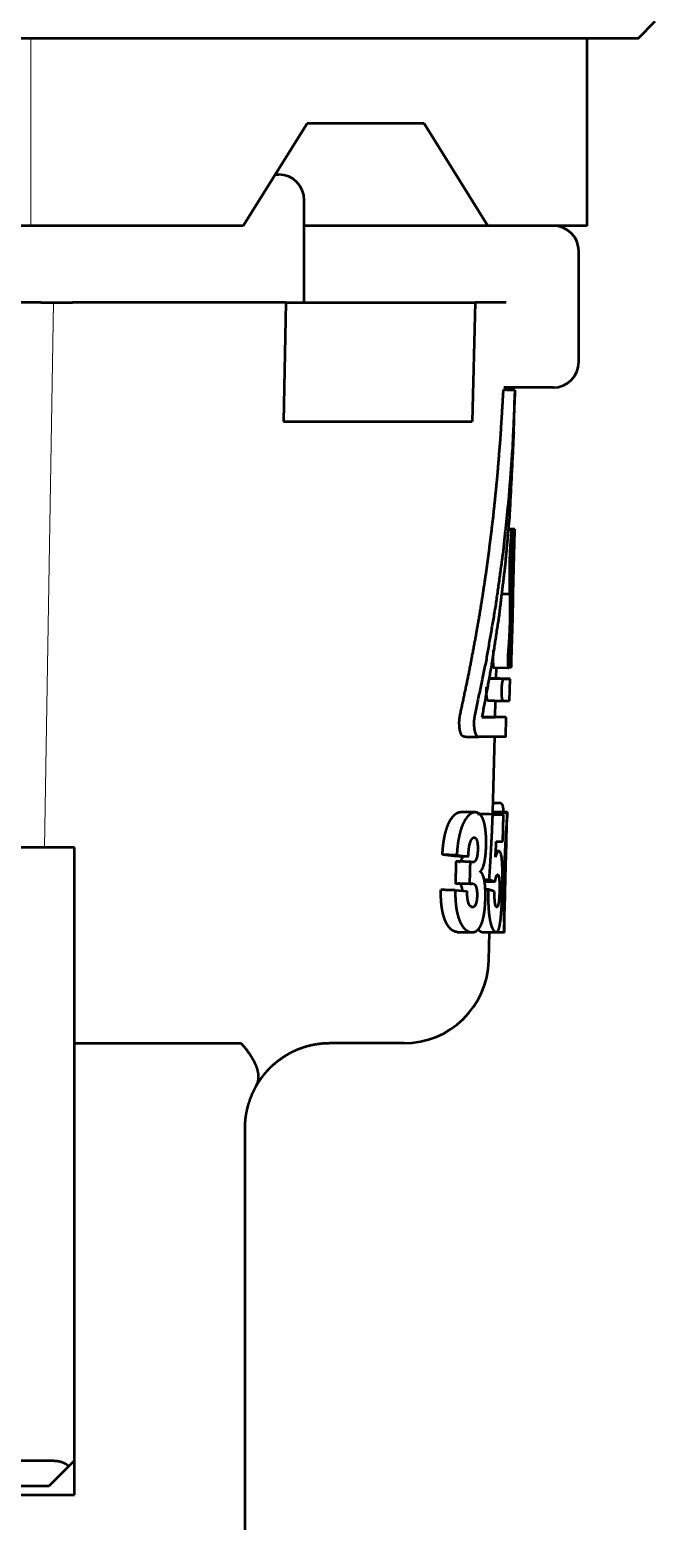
# Paper-space layout 'Layout1' of a CAD drawing. Header units: millimetres. Extents: x 69 to 348, y 30 to 269.
# Drawn here: x 333.53 to 348.22, y 121.61 to 156.63 of the extents above; entities that cross this region are included whole.
import ezdxf

# ---------------------------------------------------------------- set-up
doc = ezdxf.new("R2010")
doc.units = ezdxf.units.MM
doc.layers.add('170', color=7, linetype='Continuous', true_color=0xffffff)

psp = doc.layouts.get("Layout1")

# ---------------------------------------------------------------- linework, layer by layer
at = {"layer": '170', "color": 155, "linetype": 'Continuous', "lineweight": 50}
for p, q in [((347.819, 156.429), (348.219, 156.829)), ((346.623, 152.029), (346.623, 156.429)), ((338.546, 152.029), (340.044, 154.429)), ((342.792, 154.429), (340.044, 154.429)), ((342.792, 154.429), (344.29, 152.029)), ((339.98, 150.229), (339.98, 152.629)), ((338.546, 152.029), (335.784, 152.029)), ((344.29, 152.029), (339.98, 152.029)), ((346.019, 152.029), (344.29, 152.029)), ((346.423, 148.829), (346.423, 151.429)), ((333.79, 150.229), (328.494, 150.229)), ((339.546, 150.229), (339.493, 147.429)), ((339.546, 150.229), (343.989, 150.229)), ((343.989, 150.229), (343.918, 147.429)), ((344.922, 148.171), (344.654, 148.175)), ((344.922, 148.171), (344.66, 148.175)), ((344.922, 148.167), (344.922, 148.171)), ((344.897, 147.171), (344.921, 148.09)), ((344.855, 144.884), (344.76, 144.886)), ((344.921, 144.901), (344.762, 144.904)), ((344.923, 144.901), (344.762, 144.904)), ((344.91, 144.76), (344.869, 144.761)), ((344.842, 141.787), (344.892, 143.698)), ((344.802, 143.374), (344.608, 143.38)), ((344.427, 141.653), (344.775, 141.644)), ((344.486, 141.394), (344.493, 141.651)), ((344.781, 141.661), (344.828, 141.66)), ((344.783, 141.669), (344.842, 141.668)), ((344.651, 141.383), (344.301, 141.39)), ((344.483, 141.394), (344.308, 141.394)), ((344.657, 141.388), (344.811, 141.388)), ((344.797, 140.868), (344.811, 141.388)), ((344.462, 140.483), (344.473, 140.874)), ((344.643, 140.868), (344.797, 140.868)), ((344.797, 140.868), (344.797, 140.868)), ((344.72, 140.486), (344.459, 140.491)), ((344.71, 140.022), (344.722, 140.486)), ((344.404, 138.258), (344.451, 140.031)), ((344.601, 138.466), (344.41, 138.469)), ((344.324, 138.209), (344.049, 138.209)), ((344.397, 138.203), (344.049, 138.209)), ((344.659, 138.203), (344.324, 138.209)), ((344.74, 138.236), (344.373, 138.243)), ((344.397, 138.203), (344.659, 138.203)), ((344.745, 138.255), (344.404, 138.261)), ((344.73, 137.603), (344.747, 138.238)), ((344.738, 138.236), (344.745, 138.255)), ((333.582, 137.429), (331.881, 137.429)), ((344.555, 137.338), (344.476, 137.339)), ((344.488, 137.565), (344.642, 137.566)), ((343.493, 137.222), (343.225, 137.254)), ((343.562, 137.248), (343.832, 137.215)), ((344.316, 136.669), (344.205, 136.671)), ((344.46, 136.618), (344.212, 136.622)), ((343.525, 136.425), (343.804, 136.401)), ((344.301, 136.441), (344.23, 136.442)), ((344.674, 135.454), (344.69, 136.093)), ((344.313, 134.777), (344.33, 135.44)), ((344.488, 135.44), (344.677, 135.437)), ((334.58, 122.229), (334.58, 132.829)), ((338.58, 130.829), (338.58, 105.966)), ((334.449, 122.898), (334.58, 123.029))]:
    psp.add_line(p, q, dxfattribs=at)
at = {"layer": '170', "color": 155, "linetype": 'Continuous', "lineweight": 13}
for p, q in [((333.555, 156.429), (333.555, 152.029)), ((333.88, 137.429), (334.089, 150.229)), ((344.747, 138.25), (344.404, 138.256))]:
    psp.add_line(p, q, dxfattribs=at)
at = {"layer": '170', "color": 155, "linetype": 'Continuous', "lineweight": 50}
for centre, radius, start, end in [((339.38, 152.629), 0.6, 0, 90), ((345.823, 151.429), 0.6, 0, 90), ((345.823, 148.829), 0.6, 270, 0), ((342.314, 134.829), 2, 270, 358.5)]:
    psp.add_arc(centre, radius, start, end, dxfattribs=at)
for points, knots in [([(347.819, 156.429), (347.384, 156.429), (346.097, 156.429), (344.011, 156.429), (341.207, 156.429), (339.571, 156.429), (335.913, 156.429), (333.928, 156.429), (329.744, 156.429), (325.419, 156.429), (321.126, 156.429), (317.038, 156.429), (313.319, 156.429), (311.646, 156.429), (308.757, 156.429), (307.569, 156.429)], [0, 0, 0.010796, 0.042763, 0.094613, 0.164261, 0.204906, 0.295797, 0.345125, 0.44906, 0.556522, 0.663184, 0.764753, 0.857138, 0.898705, 0.970499, 1, 1]), ([(335.784, 152.029), (335.014, 152.029), (333.028, 152.029)], [0, 0, 0.27921, 1, 1]), ([(333.79, 150.229), (333.86, 150.229), (333.942, 150.229), (334.034, 150.229), (334.083, 150.229), (334.134, 150.229), (334.236, 150.229), (334.288, 150.229), (334.341, 150.229), (334.442, 150.229), (334.538, 150.229)], [0, 0, 0.093766, 0.203938, 0.326898, 0.391968, 0.459442, 0.596929, 0.666335, 0.736046, 0.871378, 1, 1]), ([(339.546, 150.229), (338.02, 150.229), (334.538, 150.229)], [0, 0, 0.304799, 1, 1]), ([(344.647, 148.003), (344.649, 148.037), (344.65, 148.068), (344.651, 148.082), (344.652, 148.096), (344.653, 148.108), (344.654, 148.119), (344.655, 148.129), (344.655, 148.139), (344.656, 148.147), (344.657, 148.154), (344.658, 148.165), (344.659, 148.172)], [0, 0, 0.202224, 0.383841, 0.467439, 0.545879, 0.618471, 0.684918, 0.745224, 0.799683, 0.848369, 0.891091, 0.957989, 1, 1]), ([(344.66, 148.175), (344.66, 148.174), (344.659, 148.172)], [0, 0, 0.260223, 1, 1]), ([(345.823, 148.229), (345.687, 148.229), (344.665, 148.229)], [0, 0, 0.117706, 1, 1]), ([(344.922, 148.168), (344.922, 148.151), (344.922, 148.119), (344.921, 148.08), (344.919, 148.014), (344.919, 147.998)], [0, 0, 0.099175, 0.285366, 0.520306, 0.906414, 1, 1]), ([(343.64, 140.547), (343.837, 141.472), (344.012, 142.4), (344.093, 142.865), (344.168, 143.331), (344.238, 143.796), (344.303, 144.263), (344.419, 145.196), (344.514, 146.131), (344.59, 147.067), (344.647, 148.003)], [0, 0, 0.1256, 0.250983, 0.313613, 0.376199, 0.438734, 0.501225, 0.626105, 0.750856, 0.875472, 1, 1]), ([(344.919, 147.998), (344.867, 146.825), (344.78, 145.653), (344.646, 144.371), (344.468, 143.093), (344.247, 141.814), (343.982, 140.541)], [0, 0, 0.156051, 0.312165, 0.483378, 0.654839, 0.827197, 1, 1]), ([(339.493, 147.429), (342.172, 147.429), (343.918, 147.429)], [0, 0, 0.60541, 1, 1]), ([(344.897, 147.171), (344.798, 145.216), (344.691, 144.03), (344.547, 142.847), (344.367, 141.664), (344.149, 140.485)], [0, 0, 0.290658, 0.467377, 0.644287, 0.821955, 1, 1]), ([(344.831, 144.749), (344.826, 144.683), (344.821, 144.615), (344.816, 144.536), (344.811, 144.456), (344.807, 144.374), (344.803, 144.291), (344.8, 144.208), (344.798, 144.124)], [0, 0, 0.105724, 0.214396, 0.340228, 0.46882, 0.599644, 0.732146, 0.865783, 1, 1]), ([(344.863, 144.5), (344.865, 144.523), (344.866, 144.547), (344.866, 144.559), (344.867, 144.572), (344.867, 144.585), (344.868, 144.598), (344.869, 144.623), (344.869, 144.649), (344.87, 144.674), (344.87, 144.699), (344.87, 144.723), (344.87, 144.747), (344.869, 144.769), (344.869, 144.789), (344.868, 144.808), (344.867, 144.825), (344.866, 144.84), (344.865, 144.853), (344.863, 144.864), (344.861, 144.873), (344.859, 144.879), (344.858, 144.882), (344.855, 144.884), (344.853, 144.883), (344.851, 144.879), (344.849, 144.873), (344.846, 144.865), (344.844, 144.855), (344.843, 144.848), (344.842, 144.842), (344.84, 144.834), (344.839, 144.827), (344.837, 144.81), (344.835, 144.791), (344.833, 144.771), (344.831, 144.749)], [0, 0, 0.044205, 0.090002, 0.113495, 0.137398, 0.161652, 0.18608, 0.234868, 0.283647, 0.332262, 0.379791, 0.425567, 0.469672, 0.51152, 0.550525, 0.586749, 0.61965, 0.648609, 0.673543, 0.694299, 0.710634, 0.722588, 0.730508, 0.735246, 0.739813, 0.747566, 0.759588, 0.776028, 0.796731, 0.808637, 0.82158, 0.835628, 0.850624, 0.883111, 0.918877, 0.957943, 1, 1]), ([(344.91, 144.76), (344.907, 144.68), (344.903, 144.597), (344.899, 144.512), (344.896, 144.424), (344.895, 144.379), (344.893, 144.334), (344.89, 144.244), (344.887, 144.153), (344.885, 144.062), (344.884, 144.016), (344.883, 143.97), (344.882, 143.925), (344.882, 143.88), (344.88, 143.792), (344.879, 143.706), (344.879, 143.622), (344.878, 143.541), (344.878, 143.463), (344.877, 143.389)], [0, 0, 0.058485, 0.118849, 0.181047, 0.245115, 0.277839, 0.310804, 0.376862, 0.443125, 0.509585, 0.542922, 0.57625, 0.609321, 0.641992, 0.706193, 0.768885, 0.830121, 0.889352, 0.945983, 1, 1]), ([(344.921, 144.901), (344.92, 144.898), (344.919, 144.892), (344.918, 144.886), (344.918, 144.88), (344.917, 144.873), (344.916, 144.865), (344.915, 144.845), (344.913, 144.82), (344.912, 144.792), (344.91, 144.76)], [0, 0, 0.018107, 0.067323, 0.103417, 0.147494, 0.199617, 0.259193, 0.400802, 0.573352, 0.773848, 1, 1]), ([(344.914, 144.526), (344.915, 144.581), (344.916, 144.596), (344.916, 144.61), (344.917, 144.64), (344.917, 144.655), (344.918, 144.67), (344.918, 144.685), (344.919, 144.727), (344.92, 144.754), (344.921, 144.803), (344.921, 144.814), (344.922, 144.833), (344.922, 144.842), (344.922, 144.859), (344.922, 144.872), (344.922, 144.883), (344.922, 144.892)], [0, 0, 0.150653, 0.190464, 0.230898, 0.311992, 0.352539, 0.393084, 0.433546, 0.550716, 0.624541, 0.756973, 0.78663, 0.840995, 0.865561, 0.909631, 0.946886, 0.977045, 1, 1]), ([(344.922, 144.892), (344.921, 144.899), (344.921, 144.901)], [0, 0, 0.749409, 1, 1]), ([(344.846, 144.124), (344.848, 144.173), (344.849, 144.223), (344.851, 144.271), (344.853, 144.32), (344.858, 144.412), (344.863, 144.5)], [0, 0, 0.131706, 0.262858, 0.392823, 0.520975, 0.766537, 1, 1]), ([(344.892, 143.673), (344.894, 143.767), (344.897, 143.896), (344.898, 143.951), (344.9, 144.034), (344.903, 144.118), (344.904, 144.175), (344.906, 144.259), (344.908, 144.315), (344.911, 144.423), (344.914, 144.526)], [0, 0, 0.110932, 0.26212, 0.325936, 0.423035, 0.521662, 0.58823, 0.687249, 0.752088, 0.87903, 1, 1]), ([(344.798, 144.124), (344.796, 144.036), (344.795, 143.949), (344.794, 143.846), (344.794, 143.746), (344.795, 143.648), (344.797, 143.553), (344.799, 143.461), (344.802, 143.374)], [0, 0, 0.117037, 0.233519, 0.370089, 0.504254, 0.63513, 0.76191, 0.883789, 1, 1]), ([(344.845, 143.658), (344.844, 143.71), (344.843, 143.764), (344.843, 143.82), (344.843, 143.879), (344.843, 143.939), (344.844, 144), (344.845, 144.061), (344.846, 144.124)], [0, 0, 0.110804, 0.227302, 0.348788, 0.474444, 0.603232, 0.733891, 0.866094, 1, 1]), ([(344.794, 141.749), (344.801, 141.854), (344.808, 141.964), (344.814, 142.078), (344.82, 142.197), (344.822, 142.259), (344.825, 142.32), (344.827, 142.382), (344.83, 142.445), (344.834, 142.571), (344.837, 142.698), (344.839, 142.762), (344.84, 142.827), (344.842, 142.89), (344.843, 142.953), (344.845, 143.078), (344.847, 143.201), (344.847, 143.262), (344.848, 143.322), (344.848, 143.381), (344.848, 143.439), (344.847, 143.551), (344.845, 143.658)], [0, 0, 0.055207, 0.112835, 0.172836, 0.235248, 0.267325, 0.299659, 0.332174, 0.36487, 0.430807, 0.497482, 0.53111, 0.564719, 0.598073, 0.631155, 0.69653, 0.760867, 0.792662, 0.824109, 0.854999, 0.885261, 0.943899, 1, 1]), ([(344.802, 143.374), (344.805, 143.301), (344.807, 143.225), (344.808, 143.146), (344.808, 143.063), (344.808, 143.021), (344.808, 142.978), (344.808, 142.935), (344.807, 142.892), (344.806, 142.805), (344.804, 142.716), (344.803, 142.672), (344.801, 142.628), (344.8, 142.584), (344.798, 142.54), (344.794, 142.455), (344.79, 142.37), (344.788, 142.328), (344.785, 142.287), (344.783, 142.247), (344.78, 142.208), (344.774, 142.131), (344.767, 142.059)], [0, 0, 0.055443, 0.113339, 0.173647, 0.236407, 0.26861, 0.301088, 0.333724, 0.366541, 0.432722, 0.49965, 0.533365, 0.566981, 0.600295, 0.633346, 0.698644, 0.762881, 0.794609, 0.825888, 0.856524, 0.886509, 0.944554, 1, 1]), ([(344.877, 143.389), (344.877, 143.315), (344.876, 143.238), (344.874, 143.159), (344.873, 143.076), (344.872, 143.034), (344.87, 142.947), (344.867, 142.815), (344.865, 142.727), (344.862, 142.638), (344.86, 142.55), (344.857, 142.463), (344.854, 142.379), (344.853, 142.337), (344.852, 142.296), (344.85, 142.256), (344.849, 142.216), (344.846, 142.139), (344.842, 142.066)], [0, 0, 0.055681, 0.113647, 0.173842, 0.23629, 0.268367, 0.333961, 0.43338, 0.50012, 0.56723, 0.634054, 0.69945, 0.763419, 0.794874, 0.825963, 0.856655, 0.886754, 0.944794, 1, 1]), ([(344.419, 142.068), (344.416, 142.037), (344.414, 142.005), (344.413, 141.988), (344.412, 141.97), (344.411, 141.953), (344.41, 141.935), (344.41, 141.917), (344.409, 141.899), (344.409, 141.881), (344.409, 141.863), (344.409, 141.845), (344.409, 141.828), (344.409, 141.811), (344.409, 141.795), (344.41, 141.779), (344.41, 141.764), (344.411, 141.75), (344.412, 141.736), (344.414, 141.712), (344.416, 141.691), (344.418, 141.675), (344.421, 141.663), (344.423, 141.659), (344.424, 141.655), (344.426, 141.654), (344.427, 141.653)], [0, 0, 0.072685, 0.150849, 0.191896, 0.233766, 0.276018, 0.318679, 0.361825, 0.405233, 0.448313, 0.490796, 0.532708, 0.574003, 0.614459, 0.653511, 0.690986, 0.726966, 0.761447, 0.794094, 0.852787, 0.902474, 0.942128, 0.971255, 0.982046, 0.990274, 0.996032, 1, 1]), ([(344.767, 142.059), (344.765, 142.028), (344.763, 141.996), (344.762, 141.979), (344.761, 141.961), (344.76, 141.943), (344.759, 141.926), (344.759, 141.908), (344.758, 141.889), (344.758, 141.871), (344.758, 141.854), (344.758, 141.836), (344.758, 141.819), (344.758, 141.802), (344.758, 141.786), (344.759, 141.77), (344.759, 141.755), (344.76, 141.741), (344.76, 141.727), (344.762, 141.703), (344.764, 141.682), (344.767, 141.665), (344.769, 141.654), (344.771, 141.649), (344.772, 141.646), (344.774, 141.644), (344.775, 141.644)], [0, 0, 0.072742, 0.150946, 0.192016, 0.233911, 0.276188, 0.318874, 0.362045, 0.405481, 0.448613, 0.491122, 0.533036, 0.574355, 0.614836, 0.653935, 0.691433, 0.727406, 0.761906, 0.794567, 0.853258, 0.902974, 0.942584, 0.97164, 0.982391, 0.990541, 0.996212, 1, 1]), ([(344.842, 142.066), (344.841, 142.034), (344.839, 142), (344.839, 141.982), (344.838, 141.963), (344.838, 141.944), (344.837, 141.925), (344.837, 141.906), (344.836, 141.887), (344.836, 141.869), (344.835, 141.85), (344.835, 141.832), (344.835, 141.815), (344.835, 141.798), (344.835, 141.782), (344.835, 141.767), (344.835, 141.753), (344.835, 141.74), (344.835, 141.727), (344.835, 141.716), (344.835, 141.705), (344.835, 141.696), (344.835, 141.688), (344.836, 141.675), (344.836, 141.666), (344.837, 141.661), (344.837, 141.661)], [0, 0, 0.078576, 0.163859, 0.208699, 0.254323, 0.300402, 0.347038, 0.394128, 0.440936, 0.486851, 0.532023, 0.576328, 0.619232, 0.660199, 0.699383, 0.736758, 0.771969, 0.804737, 0.835136, 0.863271, 0.888911, 0.911803, 0.931971, 0.964527, 0.986657, 0.998362, 1, 1]), ([(344.775, 141.644), (344.775, 141.644), (344.779, 141.648), (344.782, 141.66), (344.786, 141.678), (344.789, 141.703), (344.791, 141.725), (344.794, 141.749)], [0, 0, 0.002306, 0.054144, 0.165626, 0.34147, 0.577424, 0.776275, 1, 1]), ([(344.837, 141.661), (344.838, 141.669), (344.839, 141.689), (344.84, 141.717), (344.841, 141.759), (344.842, 141.765)], [0, 0, 0.084025, 0.274464, 0.534624, 0.936287, 1, 1]), ([(344.287, 140.879), (344.287, 140.879), (344.283, 140.884), (344.28, 140.892), (344.276, 140.902), (344.273, 140.914), (344.272, 140.921), (344.27, 140.929), (344.269, 140.937), (344.267, 140.945), (344.265, 140.964), (344.263, 140.984), (344.262, 140.995), (344.261, 141.006), (344.26, 141.018), (344.26, 141.03), (344.259, 141.055), (344.258, 141.08), (344.258, 141.094), (344.258, 141.107), (344.258, 141.121), (344.258, 141.134), (344.259, 141.161), (344.261, 141.188), (344.261, 141.189)], [0, 0, 0.000514, 0.021787, 0.049171, 0.082826, 0.122778, 0.14518, 0.169313, 0.195267, 0.222899, 0.2825, 0.347586, 0.38219, 0.418152, 0.45554, 0.493956, 0.572951, 0.654994, 0.697276, 0.74015, 0.783125, 0.826009, 0.911615, 0.996598, 1, 1]), ([(344.649, 141.383), (344.642, 141.37), (344.634, 141.349), (344.626, 141.318), (344.623, 141.3), (344.62, 141.28), (344.617, 141.258), (344.614, 141.234), (344.612, 141.209), (344.61, 141.184), (344.609, 141.17), (344.608, 141.157), (344.608, 141.143), (344.607, 141.129), (344.607, 141.102), (344.607, 141.075), (344.607, 141.049), (344.608, 141.024), (344.61, 141), (344.612, 140.978), (344.614, 140.957), (344.616, 140.939), (344.619, 140.922), (344.622, 140.908), (344.625, 140.896), (344.629, 140.886), (344.632, 140.878), (344.636, 140.873), (344.639, 140.869), (344.643, 140.868)], [0, 0, 0.028486, 0.072003, 0.131019, 0.166389, 0.205037, 0.246858, 0.29184, 0.33914, 0.388088, 0.413206, 0.43878, 0.464675, 0.490541, 0.541824, 0.59265, 0.642274, 0.689776, 0.734995, 0.77734, 0.816283, 0.851807, 0.88345, 0.911024, 0.93478, 0.954684, 0.970708, 0.983207, 0.992664, 1, 1]), ([(343.725, 140.031), (343.712, 140.033), (343.698, 140.041), (343.686, 140.054), (343.673, 140.071), (343.662, 140.093), (343.651, 140.12), (343.646, 140.136), (343.642, 140.152), (343.637, 140.17), (343.633, 140.189), (343.63, 140.208), (343.627, 140.229), (343.624, 140.25), (343.622, 140.273), (343.621, 140.295), (343.62, 140.318), (343.619, 140.342), (343.619, 140.366), (343.62, 140.39), (343.621, 140.414), (343.623, 140.437), (343.626, 140.461), (343.629, 140.483), (343.632, 140.505), (343.636, 140.526), (343.64, 140.547)], [0, 0, 0.024398, 0.051635, 0.084021, 0.122565, 0.167777, 0.220667, 0.250124, 0.281223, 0.313835, 0.348084, 0.384063, 0.421877, 0.461193, 0.501427, 0.542478, 0.584445, 0.627391, 0.67076, 0.713886, 0.756795, 0.799548, 0.841846, 0.883099, 0.923195, 0.962185, 1, 1]), ([(343.982, 140.541), (343.974, 140.499), (343.968, 140.454), (343.965, 140.431), (343.963, 140.407), (343.962, 140.384), (343.961, 140.36), (343.961, 140.336), (343.962, 140.312), (343.963, 140.288), (343.964, 140.265), (343.967, 140.243), (343.969, 140.222), (343.972, 140.201), (343.976, 140.181), (343.98, 140.163), (343.984, 140.145), (343.989, 140.129), (343.994, 140.113), (343.999, 140.099), (344.005, 140.086), (344.01, 140.074), (344.016, 140.064), (344.022, 140.055), (344.029, 140.047), (344.035, 140.04), (344.041, 140.035), (344.054, 140.027), (344.068, 140.025)], [0, 0, 0.076529, 0.157968, 0.200371, 0.243205, 0.286231, 0.329548, 0.373089, 0.416208, 0.458427, 0.499829, 0.540397, 0.579696, 0.617326, 0.653365, 0.687919, 0.720741, 0.751614, 0.780633, 0.807874, 0.833319, 0.85685, 0.878456, 0.898289, 0.916509, 0.933271, 0.948654, 0.975744, 1, 1]), ([(344.722, 140.486), (344.698, 140.486), (344.679, 140.485), (344.628, 140.485), (344.556, 140.485), (344.465, 140.485), (344.29, 140.485), (344.149, 140.485)], [0, 0, 0.043058, 0.074959, 0.165032, 0.290036, 0.449862, 0.754143, 1, 1]), ([(344.153, 140.491), (344.183, 140.491), (344.274, 140.491), (344.347, 140.491), (344.402, 140.491), (344.459, 140.491)], [0, 0, 0.098752, 0.394401, 0.63258, 0.812951, 1, 1]), ([(344.71, 140.026), (344.682, 140.026), (344.661, 140.025), (344.635, 140.025), (344.603, 140.025), (344.523, 140.025), (344.42, 140.025), (344.225, 140.025), (344.068, 140.025)], [0, 0, 0.044084, 0.076226, 0.117087, 0.166603, 0.291759, 0.451438, 0.754965, 1, 1]), ([(344.598, 138.466), (344.614, 138.456), (344.622, 138.444), (344.629, 138.427), (344.632, 138.416), (344.635, 138.404), (344.638, 138.391), (344.641, 138.377), (344.644, 138.361), (344.646, 138.344), (344.649, 138.326), (344.651, 138.306), (344.656, 138.245)], [0, 0, 0.07957, 0.14008, 0.21924, 0.266515, 0.318851, 0.376156, 0.438574, 0.506222, 0.579224, 0.657928, 0.742261, 1, 1]), ([(343.225, 137.254), (343.23, 137.367), (343.241, 137.477), (343.244, 137.504), (343.247, 137.531), (343.251, 137.558), (343.256, 137.584), (343.264, 137.636), (343.274, 137.687), (343.285, 137.735), (343.297, 137.782), (343.31, 137.828), (343.323, 137.872), (343.351, 137.951), (343.382, 138.021), (343.399, 138.052), (343.415, 138.08), (343.432, 138.106), (343.449, 138.13), (343.483, 138.171), (343.517, 138.204), (343.534, 138.217), (343.551, 138.229), (343.568, 138.239), (343.585, 138.247), (343.618, 138.258), (343.65, 138.261)], [0, 0, 0.096743, 0.191712, 0.215203, 0.238609, 0.261909, 0.284968, 0.330163, 0.374168, 0.417036, 0.458781, 0.499398, 0.53848, 0.611051, 0.676464, 0.706628, 0.735001, 0.761537, 0.78646, 0.832083, 0.872867, 0.891678, 0.909449, 0.926234, 0.942158, 0.971966, 1, 1]), ([(343.988, 138.255), (343.956, 138.251), (343.924, 138.241), (343.891, 138.224), (343.858, 138.199), (343.841, 138.184), (343.824, 138.167), (343.807, 138.147), (343.79, 138.126), (343.756, 138.077), (343.723, 138.019), (343.707, 137.985), (343.692, 137.949), (343.677, 137.911), (343.663, 137.87), (343.649, 137.827), (343.637, 137.782), (343.631, 137.759), (343.625, 137.735), (343.619, 137.71), (343.614, 137.685), (343.594, 137.583), (343.579, 137.475), (343.573, 137.42), (343.568, 137.363), (343.564, 137.306), (343.562, 137.248)], [0, 0, 0.027456, 0.05665, 0.088633, 0.124328, 0.143825, 0.164599, 0.186725, 0.210179, 0.261247, 0.318981, 0.350826, 0.384583, 0.419978, 0.456986, 0.495593, 0.535817, 0.556559, 0.577714, 0.599298, 0.621223, 0.711064, 0.804423, 0.852561, 0.901406, 0.950576, 1, 1]), ([(344.249, 137.446), (344.25, 137.546), (344.249, 137.643), (344.248, 137.668), (344.247, 137.691), (344.246, 137.715), (344.244, 137.738), (344.241, 137.783), (344.236, 137.826), (344.234, 137.846), (344.231, 137.867), (344.229, 137.887), (344.226, 137.906), (344.219, 137.943), (344.212, 137.977), (344.205, 138.009), (344.196, 138.039), (344.188, 138.067), (344.178, 138.092), (344.159, 138.135), (344.137, 138.17), (344.126, 138.185), (344.115, 138.198), (344.103, 138.21), (344.091, 138.22), (344.041, 138.247), (343.988, 138.255)], [0, 0, 0.10849, 0.214716, 0.240946, 0.266959, 0.292556, 0.317662, 0.366392, 0.413162, 0.435844, 0.458051, 0.479843, 0.501095, 0.541715, 0.579908, 0.615819, 0.649553, 0.680935, 0.709855, 0.761318, 0.805857, 0.826078, 0.845098, 0.862975, 0.87995, 0.941516, 1, 1]), ([(344.397, 138.203), (344.382, 137.816), (344.362, 137.432), (344.357, 137.337), (344.351, 137.241), (344.346, 137.145), (344.34, 137.05), (344.328, 136.859), (344.316, 136.669)], [0, 0, 0.251702, 0.502188, 0.56462, 0.626983, 0.689298, 0.751562, 0.875935, 1, 1]), ([(344.4, 138.208), (344.402, 138.232), (344.403, 138.248), (344.404, 138.259)], [0, 0, 0.467403, 0.788914, 1, 1]), ([(344.745, 138.202), (344.742, 138.17), (344.739, 138.129), (344.737, 138.105), (344.734, 138.065), (344.733, 138.051), (344.73, 138.02), (344.725, 137.952), (344.72, 137.877), (344.717, 137.836), (344.714, 137.793), (344.712, 137.771), (344.711, 137.749), (344.709, 137.726), (344.708, 137.702), (344.702, 137.606), (344.697, 137.504), (344.694, 137.452), (344.692, 137.399), (344.689, 137.345), (344.687, 137.291), (344.682, 137.181), (344.678, 137.071), (344.675, 136.959), (344.672, 136.847), (344.67, 136.79), (344.669, 136.734), (344.668, 136.678), (344.667, 136.623), (344.665, 136.513), (344.663, 136.404), (344.663, 136.35), (344.663, 136.296), (344.662, 136.243), (344.662, 136.19), (344.662, 136.089), (344.663, 135.992), (344.664, 135.946), (344.664, 135.901), (344.665, 135.858), (344.666, 135.817), (344.667, 135.74), (344.669, 135.673), (344.67, 135.642), (344.67, 135.614), (344.672, 135.564), (344.673, 135.522), (344.674, 135.49)], [0, 0, 0.011998, 0.027087, 0.035818, 0.050501, 0.05584, 0.067209, 0.092239, 0.120159, 0.135189, 0.150941, 0.159087, 0.16742, 0.175931, 0.18459, 0.220288, 0.257627, 0.27687, 0.296485, 0.316387, 0.336436, 0.376806, 0.41755, 0.458631, 0.500012, 0.52078, 0.541481, 0.562068, 0.582551, 0.623179, 0.663333, 0.683223, 0.702975, 0.722597, 0.741957, 0.779367, 0.8149, 0.831927, 0.84844, 0.864386, 0.879568, 0.907614, 0.932555, 0.94387, 0.954386, 0.972824, 0.987985, 1, 1]), ([(344.745, 138.255), (344.746, 138.254), (344.747, 138.25), (344.747, 138.243), (344.746, 138.233), (344.746, 138.219), (344.745, 138.202)], [0, 0, 0.029638, 0.104525, 0.236198, 0.426268, 0.680186, 1, 1]), ([(343.832, 137.215), (343.836, 137.302), (343.843, 137.386), (343.846, 137.407), (343.849, 137.427), (343.852, 137.447), (343.855, 137.466), (343.859, 137.485), (343.863, 137.503), (343.868, 137.52), (343.872, 137.537), (343.882, 137.566), (343.893, 137.592), (343.899, 137.603), (343.905, 137.613), (343.911, 137.623), (343.917, 137.631), (343.929, 137.645), (343.941, 137.656), (343.953, 137.663), (343.965, 137.665)], [0, 0, 0.176372, 0.348987, 0.391514, 0.43356, 0.474612, 0.514525, 0.553256, 0.590762, 0.627047, 0.661711, 0.725123, 0.78162, 0.807543, 0.831815, 0.854433, 0.875517, 0.913466, 0.946345, 0.974736, 1, 1]), ([(343.965, 137.665), (343.983, 137.661), (344, 137.65), (344.009, 137.641), (344.017, 137.63), (344.024, 137.616), (344.031, 137.598), (344.034, 137.588), (344.037, 137.577), (344.04, 137.565), (344.042, 137.553), (344.046, 137.526), (344.049, 137.496), (344.052, 137.465), (344.053, 137.433), (344.053, 137.401), (344.053, 137.367)], [0, 0, 0.05483, 0.116243, 0.152479, 0.194208, 0.242537, 0.298915, 0.330839, 0.365165, 0.401579, 0.440049, 0.523054, 0.612256, 0.705176, 0.801525, 0.900232, 1, 1]), ([(334.329, 137.429), (334.232, 137.429), (334.131, 137.429), (334.027, 137.429), (333.976, 137.429), (333.924, 137.429), (333.826, 137.429), (333.779, 137.429), (333.734, 137.429), (333.692, 137.429), (333.616, 137.429), (333.582, 137.429)], [0, 0, 0.129029, 0.26509, 0.403865, 0.472893, 0.541644, 0.673718, 0.73646, 0.796877, 0.853638, 0.955228, 1, 1]), ([(344.053, 137.367), (344.051, 137.335), (344.049, 137.304), (344.047, 137.288), (344.045, 137.273), (344.043, 137.258), (344.041, 137.244), (344.039, 137.23), (344.036, 137.217), (344.033, 137.204), (344.03, 137.192), (344.023, 137.169), (344.016, 137.15), (344.012, 137.141), (344.009, 137.133), (344.005, 137.125), (344.001, 137.119), (343.992, 137.107), (343.984, 137.098), (343.966, 137.087), (343.948, 137.083)], [0, 0, 0.100193, 0.19819, 0.24646, 0.293988, 0.340263, 0.385226, 0.428945, 0.471384, 0.512511, 0.551817, 0.624369, 0.689284, 0.71898, 0.746738, 0.772558, 0.796698, 0.84036, 0.878906, 0.943778, 1, 1]), ([(344.108, 136.863), (344.121, 136.872), (344.134, 136.885), (344.146, 136.902), (344.159, 136.923), (344.165, 136.935), (344.171, 136.949), (344.176, 136.963), (344.182, 136.978), (344.193, 137.01), (344.202, 137.047), (344.207, 137.067), (344.212, 137.087), (344.216, 137.109), (344.22, 137.132), (344.227, 137.179), (344.234, 137.229), (344.237, 137.255), (344.239, 137.281), (344.242, 137.308), (344.244, 137.335), (344.247, 137.39), (344.249, 137.446)], [0, 0, 0.025978, 0.055853, 0.090429, 0.130207, 0.152205, 0.17564, 0.200375, 0.226366, 0.28236, 0.344084, 0.377278, 0.412097, 0.448409, 0.485827, 0.56357, 0.645327, 0.687761, 0.731158, 0.775103, 0.819398, 0.908987, 1, 1]), ([(344.468, 137.204), (344.471, 137.261), (344.475, 137.318), (344.478, 137.379), (344.482, 137.441), (344.485, 137.503), (344.488, 137.565)], [0, 0, 0.157726, 0.315883, 0.485543, 0.655909, 0.827577, 1, 1]), ([(344.485, 135.437), (344.501, 135.441), (344.516, 135.453), (344.531, 135.474), (344.544, 135.504), (344.547, 135.513), (344.551, 135.523), (344.554, 135.533), (344.557, 135.545), (344.563, 135.569), (344.569, 135.596), (344.574, 135.627), (344.58, 135.66), (344.582, 135.678), (344.585, 135.697), (344.587, 135.717), (344.59, 135.737), (344.598, 135.824), (344.606, 135.922), (344.608, 135.949), (344.61, 135.976), (344.611, 136.003), (344.613, 136.031), (344.616, 136.087), (344.619, 136.145), (344.62, 136.175), (344.621, 136.205), (344.622, 136.235), (344.623, 136.265), (344.625, 136.326), (344.627, 136.386), (344.629, 136.447), (344.63, 136.507), (344.631, 136.568), (344.632, 136.628), (344.633, 136.744), (344.632, 136.855), (344.632, 136.881), (344.631, 136.908), (344.631, 136.933), (344.63, 136.958), (344.629, 137.006), (344.627, 137.05), (344.625, 137.071), (344.624, 137.092), (344.623, 137.111), (344.621, 137.13), (344.618, 137.165), (344.614, 137.196), (344.61, 137.224), (344.605, 137.248), (344.603, 137.259), (344.6, 137.269), (344.597, 137.279), (344.595, 137.287), (344.589, 137.302), (344.583, 137.314), (344.576, 137.323), (344.569, 137.33), (344.562, 137.335), (344.555, 137.337), (344.547, 137.338), (344.539, 137.336), (344.531, 137.331), (344.522, 137.324), (344.514, 137.314), (344.505, 137.301), (344.496, 137.284), (344.486, 137.262), (344.477, 137.236), (344.468, 137.204)], [0, 0, 0.007744, 0.01685, 0.028749, 0.04443, 0.049035, 0.053929, 0.059103, 0.06456, 0.076403, 0.089552, 0.104105, 0.12015, 0.128756, 0.137706, 0.146955, 0.15651, 0.197765, 0.244259, 0.256727, 0.269417, 0.282283, 0.295333, 0.321975, 0.349318, 0.363245, 0.377341, 0.391567, 0.405836, 0.434366, 0.462903, 0.491452, 0.520012, 0.548596, 0.57688, 0.631584, 0.683649, 0.69624, 0.708623, 0.720695, 0.732408, 0.754772, 0.775747, 0.785714, 0.795334, 0.804604, 0.813503, 0.830017, 0.844805, 0.857982, 0.869673, 0.874976, 0.879911, 0.884484, 0.888703, 0.89617, 0.902484, 0.907859, 0.91247, 0.916512, 0.920206, 0.92384, 0.92771, 0.932088, 0.937219, 0.943404, 0.950953, 0.960213, 0.971355, 0.984516, 1, 1]), ([(344.695, 136.319), (344.698, 136.447), (344.701, 136.579), (344.705, 136.712), (344.708, 136.846), (344.712, 136.98), (344.715, 137.113), (344.719, 137.244), (344.723, 137.373)], [0, 0, 0.121815, 0.246429, 0.37288, 0.499854, 0.6268, 0.753426, 0.878221, 1, 1]), ([(344.723, 137.373), (344.725, 137.438), (344.727, 137.512), (344.728, 137.539), (344.729, 137.575), (344.73, 137.605)], [0, 0, 0.280007, 0.600917, 0.717114, 0.872288, 1, 1]), ([(343.562, 137.248), (343.51, 137.249), (343.225, 137.254)], [0, 0, 0.15436, 1, 1]), ([(343.832, 137.215), (343.782, 137.216), (343.493, 137.222)], [0, 0, 0.148335, 1, 1]), ([(343.88, 137.092), (343.831, 137.093), (343.541, 137.098)], [0, 0, 0.142927, 1, 1]), ([(343.61, 137.09), (343.629, 137.093), (343.646, 137.105), (343.651, 137.109), (343.655, 137.114), (343.659, 137.119), (343.664, 137.125), (343.672, 137.139), (343.68, 137.156), (343.684, 137.166), (343.687, 137.176), (343.691, 137.187), (343.694, 137.199), (343.698, 137.215)], [0, 0, 0.113199, 0.24257, 0.279872, 0.31964, 0.36238, 0.408068, 0.508228, 0.622221, 0.685279, 0.752243, 0.822696, 0.896372, 1, 1]), ([(343.948, 137.083), (343.931, 137.083), (343.914, 137.084), (343.906, 137.085), (343.897, 137.086), (343.888, 137.088), (343.88, 137.092)], [0, 0, 0.242619, 0.487796, 0.611973, 0.737321, 0.864672, 1, 1]), ([(343.525, 136.425), (343.524, 136.354), (343.525, 136.284), (343.526, 136.249), (343.527, 136.215), (343.529, 136.18), (343.532, 136.146), (343.538, 136.08), (343.546, 136.016), (343.556, 135.955), (343.568, 135.896), (343.575, 135.868), (343.582, 135.841), (343.589, 135.814), (343.597, 135.789), (343.613, 135.741), (343.63, 135.698), (343.639, 135.677), (343.648, 135.658), (343.657, 135.64), (343.667, 135.622), (343.686, 135.591), (343.706, 135.562), (343.726, 135.538), (343.746, 135.516), (343.756, 135.506), (343.766, 135.497), (343.776, 135.489), (343.787, 135.481), (343.827, 135.457), (343.867, 135.443), (343.886, 135.439), (343.906, 135.437), (343.925, 135.437), (343.944, 135.439), (343.981, 135.447), (344.017, 135.464), (344.051, 135.491), (344.085, 135.528), (344.093, 135.539), (344.101, 135.551), (344.109, 135.564), (344.117, 135.579), (344.132, 135.61), (344.146, 135.646), (344.153, 135.666), (344.16, 135.686), (344.167, 135.708), (344.173, 135.731), (344.185, 135.781), (344.196, 135.834), (344.201, 135.863), (344.206, 135.893), (344.208, 135.909), (344.21, 135.924), (344.212, 135.94), (344.214, 135.956), (344.221, 136.022), (344.227, 136.09), (344.229, 136.125), (344.23, 136.161), (344.232, 136.196), (344.233, 136.231), (344.234, 136.267), (344.234, 136.302), (344.234, 136.337), (344.234, 136.372), (344.231, 136.44), (344.227, 136.505), (344.225, 136.537), (344.222, 136.567), (344.218, 136.596), (344.214, 136.623), (344.21, 136.649), (344.205, 136.673), (344.2, 136.696), (344.194, 136.717), (344.182, 136.755), (344.169, 136.787), (344.162, 136.801), (344.155, 136.814), (344.147, 136.825), (344.14, 136.835), (344.124, 136.851), (344.108, 136.863)], [0, 0, 0.025814, 0.051399, 0.064106, 0.076754, 0.089359, 0.10188, 0.126324, 0.149823, 0.17242, 0.194172, 0.204748, 0.215053, 0.225023, 0.234663, 0.252997, 0.270138, 0.278292, 0.286138, 0.293654, 0.300862, 0.31441, 0.326938, 0.338562, 0.349408, 0.354559, 0.359531, 0.36432, 0.368942, 0.386009, 0.401411, 0.40871, 0.415842, 0.422876, 0.429861, 0.443821, 0.4583, 0.474111, 0.492321, 0.4974, 0.502741, 0.508378, 0.514329, 0.527146, 0.541249, 0.548826, 0.556784, 0.565152, 0.573905, 0.592429, 0.612448, 0.623075, 0.634141, 0.639849, 0.645642, 0.651491, 0.657394, 0.681537, 0.706514, 0.719323, 0.732252, 0.74518, 0.758095, 0.770999, 0.78389, 0.796784, 0.809578, 0.834439, 0.858268, 0.86977, 0.88084, 0.891389, 0.901432, 0.910989, 0.920084, 0.928678, 0.936719, 0.951231, 0.963868, 0.969562, 0.974849, 0.979748, 0.984307, 0.99258, 1, 1]), ([(344.46, 136.618), (344.441, 136.626), (344.421, 136.633), (344.401, 136.641), (344.379, 136.648), (344.348, 136.659), (344.316, 136.669)], [0, 0, 0.133802, 0.272781, 0.416892, 0.566337, 0.778317, 1, 1]), ([(344.521, 136.79), (344.529, 136.786), (344.536, 136.775), (344.54, 136.767), (344.543, 136.758), (344.546, 136.746), (344.549, 136.733), (344.552, 136.718), (344.554, 136.701), (344.556, 136.682), (344.558, 136.661), (344.56, 136.637), (344.561, 136.612), (344.562, 136.586), (344.562, 136.559), (344.563, 136.531), (344.563, 136.502), (344.563, 136.473), (344.563, 136.443), (344.562, 136.413), (344.561, 136.383), (344.56, 136.354), (344.559, 136.324), (344.558, 136.295), (344.556, 136.267), (344.554, 136.239), (344.552, 136.212), (344.549, 136.187), (344.547, 136.163), (344.544, 136.141), (344.541, 136.121), (344.537, 136.103), (344.534, 136.087), (344.53, 136.073), (344.527, 136.061), (344.519, 136.043), (344.511, 136.032), (344.504, 136.027), (344.496, 136.028), (344.492, 136.03), (344.487, 136.034), (344.484, 136.039), (344.48, 136.045), (344.476, 136.054), (344.472, 136.064), (344.468, 136.076), (344.465, 136.091), (344.461, 136.107), (344.458, 136.126), (344.455, 136.147), (344.453, 136.169), (344.451, 136.193), (344.449, 136.219), (344.448, 136.247), (344.447, 136.275), (344.447, 136.304), (344.447, 136.333), (344.447, 136.363), (344.447, 136.393)], [0, 0, 0.007386, 0.018579, 0.026041, 0.034834, 0.044968, 0.056554, 0.069735, 0.084588, 0.101048, 0.119145, 0.139033, 0.160408, 0.182817, 0.20613, 0.230307, 0.255058, 0.280102, 0.30543, 0.331062, 0.356742, 0.382181, 0.40736, 0.432283, 0.456917, 0.480859, 0.503711, 0.525489, 0.546063, 0.565077, 0.582365, 0.59804, 0.612064, 0.624341, 0.634956, 0.651736, 0.66338, 0.671358, 0.678231, 0.682181, 0.686799, 0.692304, 0.698929, 0.706888, 0.71635, 0.727384, 0.740038, 0.754414, 0.770655, 0.788601, 0.807997, 0.828853, 0.851177, 0.874589, 0.898704, 0.923467, 0.94874, 0.97428, 1, 1]), ([(344.46, 136.618), (344.467, 136.66), (344.474, 136.696), (344.478, 136.713), (344.482, 136.728), (344.486, 136.741), (344.49, 136.752), (344.494, 136.762), (344.498, 136.77), (344.502, 136.777), (344.506, 136.782), (344.514, 136.788), (344.521, 136.79)], [0, 0, 0.223713, 0.421329, 0.510422, 0.592246, 0.665376, 0.729203, 0.784229, 0.831361, 0.87167, 0.905775, 0.958837, 1, 1]), ([(343.571, 135.443), (343.569, 135.443), (343.549, 135.445), (343.529, 135.449), (343.508, 135.455), (343.488, 135.464), (343.468, 135.474), (343.447, 135.488), (343.427, 135.503), (343.407, 135.522), (343.387, 135.544), (343.367, 135.569), (343.357, 135.583), (343.347, 135.597), (343.337, 135.613), (343.327, 135.63), (343.309, 135.666), (343.291, 135.706), (343.282, 135.727), (343.274, 135.749), (343.265, 135.773), (343.257, 135.798), (343.243, 135.849), (343.23, 135.904), (343.218, 135.963), (343.208, 136.024), (343.204, 136.056), (343.2, 136.088), (343.197, 136.121), (343.194, 136.155), (343.19, 136.222), (343.187, 136.291), (343.187, 136.326), (343.187, 136.361), (343.187, 136.396), (343.188, 136.431)], [0, 0, 0.001847, 0.01942, 0.03741, 0.055975, 0.075217, 0.095363, 0.116603, 0.139154, 0.163261, 0.189157, 0.217153, 0.232034, 0.247584, 0.263802, 0.280634, 0.316165, 0.354374, 0.374578, 0.395563, 0.417402, 0.440041, 0.487145, 0.536604, 0.588466, 0.642913, 0.671136, 0.699792, 0.728711, 0.757895, 0.817078, 0.877323, 0.907857, 0.938532, 0.969254, 1, 1]), ([(343.525, 136.425), (343.48, 136.426), (343.188, 136.431)], [0, 0, 0.134314, 1, 1]), ([(343.696, 136.412), (343.694, 136.428), (343.692, 136.443), (343.689, 136.457), (343.687, 136.471), (343.684, 136.484), (343.681, 136.496), (343.677, 136.507), (343.673, 136.517), (343.67, 136.527), (343.661, 136.543), (343.653, 136.556), (343.643, 136.566), (343.634, 136.574), (343.614, 136.583), (343.594, 136.585)], [0, 0, 0.070977, 0.14022, 0.207068, 0.270683, 0.330902, 0.38774, 0.441201, 0.49134, 0.537911, 0.62047, 0.691757, 0.754357, 0.809934, 0.907599, 1, 1]), ([(343.933, 136.027), (343.909, 136.031), (343.886, 136.044), (343.874, 136.054), (343.863, 136.068), (343.852, 136.085), (343.842, 136.107), (343.832, 136.134), (343.825, 136.164), (343.821, 136.181), (343.818, 136.199), (343.815, 136.217), (343.812, 136.236), (343.81, 136.255), (343.808, 136.275), (343.807, 136.296), (343.806, 136.317), (343.804, 136.359), (343.804, 136.401)], [0, 0, 0.055894, 0.118491, 0.155157, 0.196893, 0.244956, 0.301296, 0.366876, 0.440851, 0.481026, 0.523166, 0.566803, 0.611568, 0.657445, 0.704443, 0.752466, 0.801135, 0.8997, 1, 1]), ([(343.866, 136.571), (343.878, 136.574), (343.89, 136.577), (343.911, 136.579), (343.932, 136.579)], [0, 0, 0.185919, 0.36677, 0.686847, 1, 1]), ([(343.932, 136.579), (343.952, 136.577), (343.971, 136.568), (343.98, 136.561), (343.989, 136.551), (343.993, 136.545), (343.997, 136.538), (344.002, 136.531), (344.006, 136.522), (344.009, 136.513), (344.013, 136.503), (344.016, 136.492), (344.02, 136.479), (344.025, 136.453), (344.03, 136.423), (344.032, 136.408), (344.033, 136.391), (344.035, 136.375), (344.036, 136.358), (344.037, 136.322), (344.037, 136.286)], [0, 0, 0.058361, 0.119767, 0.154484, 0.193846, 0.215817, 0.239523, 0.26493, 0.292265, 0.321774, 0.353756, 0.388385, 0.425367, 0.50528, 0.593296, 0.640204, 0.688442, 0.737727, 0.788133, 0.892538, 1, 1]), ([(344.037, 136.286), (344.035, 136.255), (344.033, 136.224), (344.031, 136.209), (344.029, 136.195), (344.027, 136.181), (344.024, 136.167), (344.022, 136.154), (344.019, 136.142), (344.016, 136.13), (344.013, 136.119), (344.009, 136.109), (344.006, 136.099), (344.002, 136.09), (343.999, 136.081), (343.991, 136.067), (343.983, 136.055), (343.975, 136.046), (343.967, 136.038), (343.95, 136.03), (343.933, 136.027)], [0, 0, 0.104723, 0.206688, 0.256611, 0.305296, 0.352374, 0.398035, 0.442367, 0.485019, 0.525569, 0.564159, 0.600769, 0.63539, 0.667949, 0.698317, 0.752824, 0.800285, 0.842062, 0.878932, 0.942245, 1, 1]), ([(344.301, 136.441), (344.298, 136.328), (344.297, 136.216), (344.298, 136.161), (344.3, 136.106), (344.302, 136.052), (344.305, 135.999), (344.309, 135.948), (344.313, 135.899), (344.315, 135.876), (344.318, 135.852), (344.321, 135.83), (344.324, 135.807), (344.337, 135.726), (344.352, 135.656), (344.356, 135.64), (344.36, 135.625), (344.364, 135.611), (344.368, 135.597), (344.377, 135.573), (344.385, 135.551), (344.394, 135.531), (344.402, 135.514), (344.411, 135.498), (344.42, 135.484), (344.453, 135.448), (344.485, 135.437)], [0, 0, 0.107051, 0.212662, 0.264879, 0.316661, 0.367959, 0.418062, 0.466336, 0.512804, 0.535375, 0.557506, 0.579222, 0.60044, 0.678796, 0.746473, 0.761777, 0.776422, 0.790371, 0.80363, 0.828265, 0.850611, 0.870919, 0.889392, 0.90622, 0.92145, 0.968271, 1, 1]), ([(344.447, 136.393), (344.428, 136.4), (344.408, 136.407), (344.387, 136.414), (344.365, 136.422), (344.334, 136.431), (344.301, 136.441)], [0, 0, 0.133606, 0.272484, 0.416409, 0.56555, 0.777983, 1, 1]), ([(344.69, 136.088), (344.69, 136.096), (344.691, 136.106), (344.691, 136.117), (344.692, 136.14), (344.692, 136.166), (344.693, 136.223), (344.694, 136.254), (344.695, 136.319)], [0, 0, 0.033989, 0.077203, 0.12373, 0.225871, 0.33737, 0.584904, 0.718747, 1, 1]), ([(344.141, 135.443), (344.108, 135.454), (344.073, 135.49), (344.064, 135.505)], [0, 0, 0.342544, 0.832765, 1, 1]), ([(344.674, 135.49), (344.674, 135.473), (344.674, 135.46), (344.674, 135.45), (344.673, 135.442), (344.672, 135.438), (344.671, 135.437)], [0, 0, 0.309625, 0.557694, 0.752439, 0.888052, 0.968471, 1, 1]), ([(338.479, 132.829), (338.487, 132.829), (338.494, 132.827), (338.5, 132.824), (338.506, 132.818)], [0, 0, 0.240758, 0.483485, 0.73427, 1, 1]), ([(338.856, 131.842), (338.861, 131.853), (338.867, 131.863), (338.872, 131.874), (338.877, 131.885), (338.886, 131.908), (338.893, 131.932), (338.903, 131.982), (338.906, 132.034), (338.906, 132.062), (338.904, 132.09), (338.901, 132.118), (338.896, 132.147), (338.882, 132.207), (338.863, 132.269), (338.837, 132.333), (338.806, 132.399), (338.788, 132.433), (338.769, 132.467), (338.748, 132.501), (338.726, 132.536), (338.627, 132.675), (338.506, 132.818)], [0, 0, 0.010886, 0.021767, 0.03275, 0.043831, 0.066091, 0.088568, 0.134558, 0.182569, 0.207529, 0.233106, 0.259272, 0.286094, 0.341928, 0.40099, 0.463621, 0.530169, 0.564911, 0.600445, 0.63672, 0.673767, 0.829957, 1, 1]), ([(340.58, 132.829), (340.419, 132.823), (340.242, 132.8), (340.147, 132.782), (340.048, 132.757), (339.945, 132.726), (339.837, 132.686), (339.782, 132.663), (339.725, 132.637), (339.697, 132.624), (339.667, 132.609), (339.638, 132.594), (339.608, 132.577), (339.488, 132.505), (339.364, 132.417), (339.3, 132.366), (339.236, 132.311), (339.204, 132.281), (339.172, 132.25), (339.14, 132.217), (339.107, 132.182), (339.043, 132.109), (338.98, 132.029), (338.917, 131.94), (338.856, 131.842)], [0, 0, 0.077685, 0.163522, 0.209911, 0.258886, 0.310746, 0.365874, 0.394792, 0.424721, 0.440087, 0.455744, 0.471681, 0.487916, 0.555742, 0.628883, 0.667796, 0.708529, 0.729654, 0.75131, 0.77345, 0.796096, 0.842992, 0.892323, 0.944473, 1, 1]), ([(342.314, 132.829), (342.203, 132.829), (341.331, 132.829), (340.58, 132.829)], [0, 0, 0.063573, 0.566995, 1, 1]), ([(338.856, 131.842), (338.828, 131.794), (338.802, 131.744), (338.776, 131.693), (338.751, 131.639), (338.705, 131.525), (338.663, 131.401), (338.654, 131.369), (338.645, 131.335), (338.637, 131.302), (338.629, 131.268), (338.614, 131.198), (338.602, 131.127), (338.597, 131.091), (338.593, 131.055), (338.589, 131.018), (338.586, 130.98), (338.581, 130.905), (338.58, 130.829)], [0, 0, 0.052054, 0.105268, 0.159683, 0.215406, 0.331242, 0.454043, 0.486024, 0.51842, 0.551074, 0.583977, 0.650575, 0.718356, 0.752727, 0.787446, 0.822544, 0.857863, 0.928739, 1, 1]), ([(334.077, 123.029), (334.136, 123.027), (334.191, 123.02), (334.244, 123.009), (334.293, 122.994), (334.338, 122.975), (334.379, 122.953), (334.416, 122.927), (334.449, 122.898)], [0, 0, 0.14607, 0.28464, 0.417001, 0.544129, 0.665445, 0.780754, 0.891799, 1, 1]), ([(314.489, 122.229), (317.728, 122.229), (321.35, 122.229), (325.189, 122.229), (329.069, 122.229), (332.813, 122.229), (334.58, 122.229)], [0, 0, 0.161226, 0.3415, 0.532573, 0.725703, 0.912054, 1, 1])]:
    psp.add_open_spline(points, degree=1, knots=knots, dxfattribs=at)
for points in [[(339.295, 153.229), (339.38, 153.229)], [(346.623, 152.029), (346.019, 152.029)], [(344.718, 150.229), (343.989, 150.229)], [(344.923, 148.171), (344.658, 148.175)], [(344.922, 148.168), (344.659, 148.172)], [(344.811, 141.388), (344.483, 141.394)], [(344.285, 140.879), (344.642, 140.872)], [(343.722, 140.031), (344.074, 140.025)], [(343.994, 138.255), (343.647, 138.261)], [(344.642, 137.566), (344.658, 138.203)], [(334.58, 137.429), (334.329, 137.429)], [(334.58, 132.829), (334.58, 137.429)], [(343.541, 137.098), (343.527, 136.577)], [(343.866, 136.571), (343.88, 137.092)], [(343.866, 136.571), (343.527, 136.577)], [(343.568, 135.443), (343.924, 135.437)], [(344.137, 135.443), (344.5, 135.437)], [(334.58, 132.829), (338.479, 132.829)], [(331.16, 123.029), (334.077, 123.029)], [(334.449, 122.898), (333.98, 122.429)], [(333.98, 122.429), (331.063, 122.429)]]:
    psp.add_open_spline(points, degree=1, dxfattribs=at)

doc.saveas('drawing.dxf')
